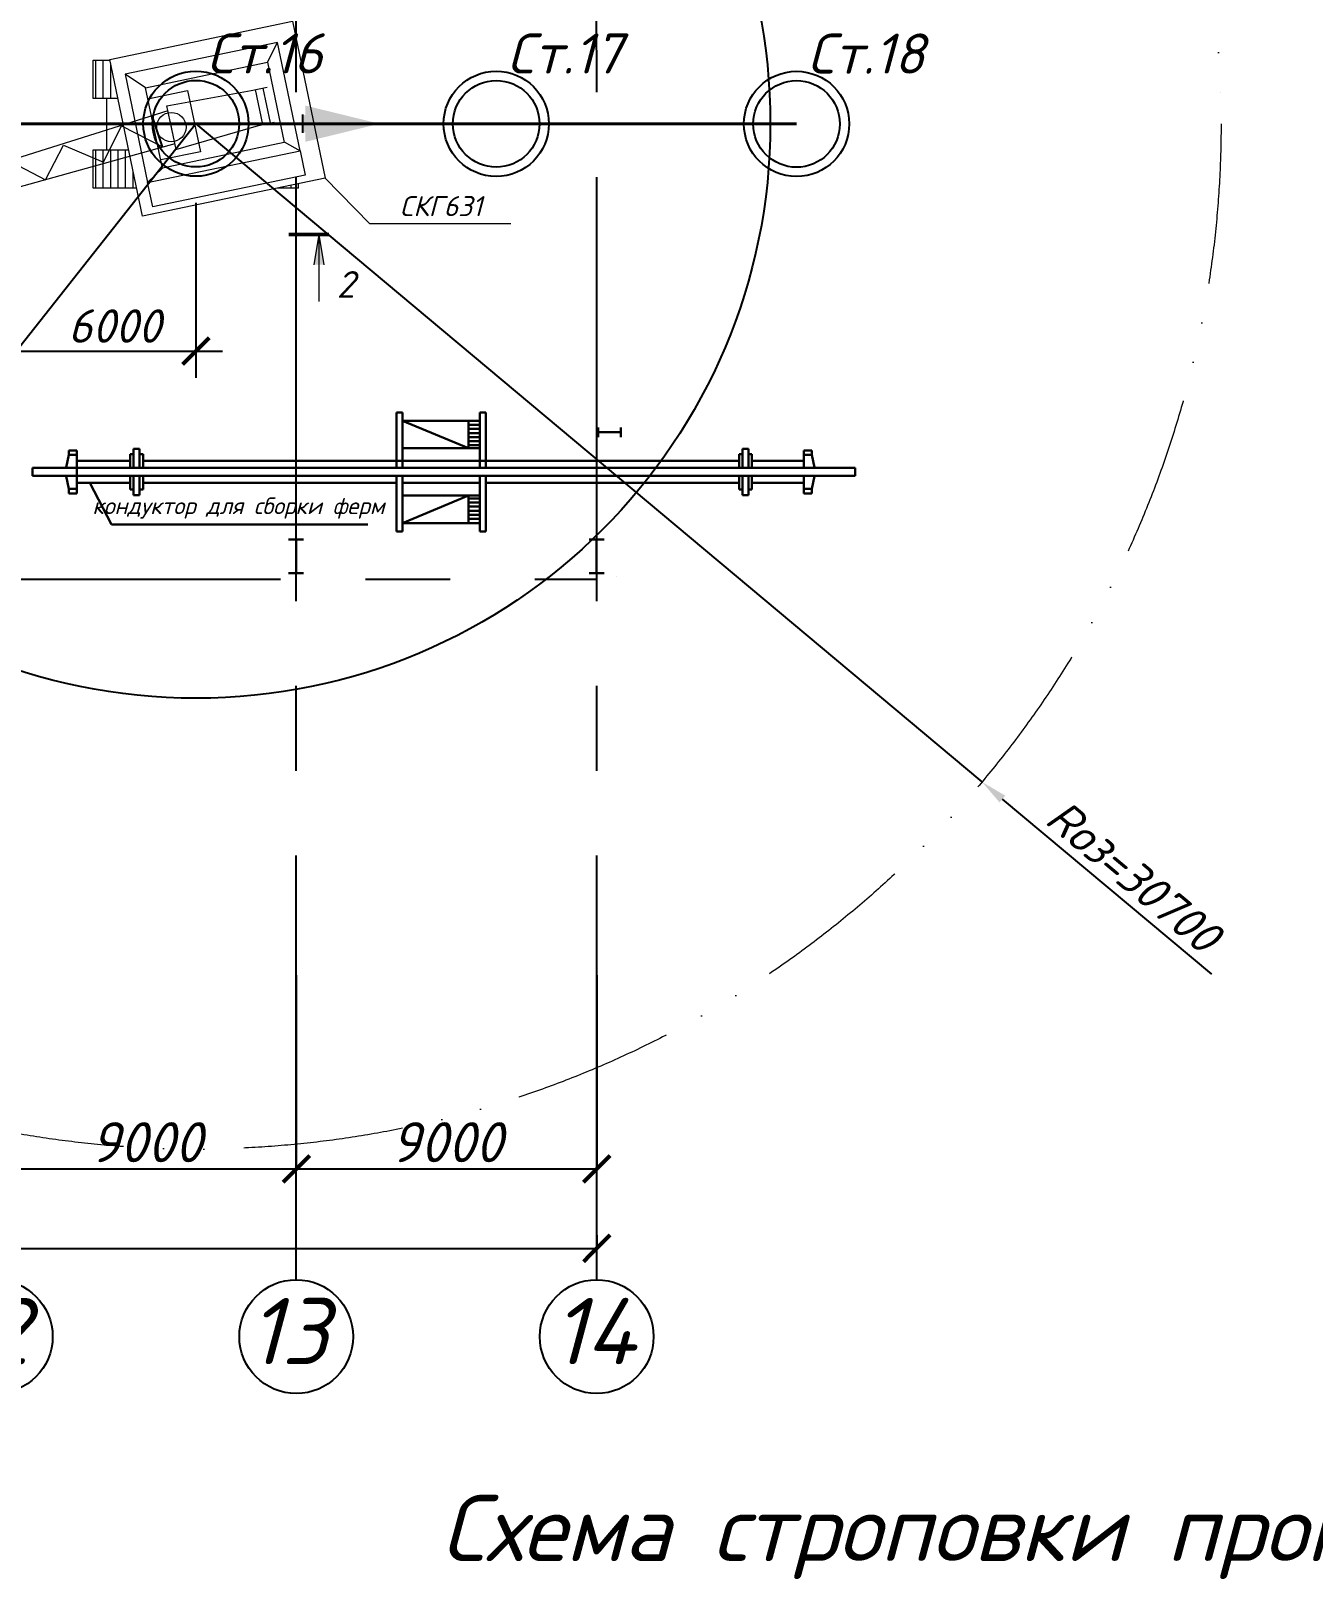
# Model space of a CAD drawing. Header units: millimetres. Extents: x -345369 to 252202, y 74562 to 424723.
# Drawn here: x -28278 to -18678, y 308772 to 320361 of the extents above; entities that cross this region are included whole.
import ezdxf

# ---------------------------------------------------------------- set-up
doc = ezdxf.new("R2010")
doc.units = ezdxf.units.MM
for name, pattern in [('ACAD_ISO12W100', [21, 12, -3, 0, -3, 0, -3]), ('CENTER', [50.8, 31.75, -6.35, 6.35, -6.35]), ('DASHDOT', [1, 0.5, -0.25, 0, -0.25])]:
    doc.linetypes.add(name, pattern=pattern)
doc.layers.add('GB', color=7, linetype='Continuous')
doc.layers.add('стены тонкая', color=7, linetype='Continuous')
for name, color, linetype, lineweight in [('S Asys', 1, 'DASHDOT', 13), ('Жирный', 7, 'Continuous', 60), ('колонны', 7, 'Continuous', 60), ('Контур', 7, 'Continuous', 25), ('Перекрытие', 7, 'Continuous', 20), ('Размер', 7, 'Continuous', 15), ('ТОнкая', 7, 'Continuous', 35)]:
    doc.layers.add(name, color=color, linetype=linetype, lineweight=lineweight)
doc.styles.get("Standard").update_dxf_attribs({"font": 'isocpeur.TTF', "oblique": 15})
doc.styles.add('вано отметки', font='isocpeui.ttf', dxfattribs={"height": 350})
doc.styles.add('вано размеры', font='isocpeui.ttf', dxfattribs={"height": 250})
doc.dimstyles.new('ARCH2', dxfattribs={"dimtxt": 300, "dimasz": 200, "dimexe": 0, "dimexo": 0, "dimgap": 50, "dimtad": 1, "dimdec": 0, "dimlfac": 4, "dimzin": 13, "dimdsep": 46, "dimtxsty": 'Standard', "dimblk": 'ARCHTICK', "dimcen": 250, "dimdle": 1, "dimse1": 1, "dimclrt": 256, "dimadec": 0, "dimazin": 0, "dimtfac": 1, "dimtdec": 0, "dimtmove": 1, "dimatfit": 3, "dimldrblk": 'ARCHTICK', "dimfxl": 1, "dimtfill": 1, "dimtzin": 13, "dimarcsym": 0})
doc.dimstyles.new('ss400', dxfattribs={"dimtxt": 250, "dimasz": 200, "dimexe": 200, "dimexo": 200, "dimgap": 62.5, "dimtad": 1, "dimdec": 0, "dimlfac": 4, "dimrnd": 10, "dimdsep": 46, "dimtxsty": 'Standard', "dimblk": 'ARCHTICK', "dimcen": 250, "dimdle": 200, "dimadec": 0, "dimazin": 0, "dimtfac": 1, "dimtdec": 0, "dimtmove": 1, "dimatfit": 3, "dimfxl": 1, "dimarcsym": 0})

# ---------------------------------------------------------------- blocks, each defined once
blk = doc.blocks.new('Kolona')
at = {"linetype": 'Continuous', "lineweight": 30, "ltscale": 2}
for p, q in [((-150, 335), (150, 335)), ((0, 335), (0, -335)), ((-150, -335), (150, -335))]:
    blk.add_line(p, q, dxfattribs=at)
blk = doc.blocks.new('_ArchTick')
at = {"color": 0, "linetype": 'ByBlock', "const_width": 0.15}
blk.add_lwpolyline([(-0.5, -0.5), (0.5, 0.5)], dxfattribs=at)
blk = doc.blocks.new('*D507')
at = {"color": 0, "lineweight": -2, "transparency": 16777216}
for p, q in [((-26291, 313293), (-26291, 311842)), ((-28542, 311842), (-26290, 311842))]:
    blk.add_line(p, q, dxfattribs=at)
at = {"layer": 'Defpoints', "color": 0, "transparency": 16777216}
for p in [(-28541, 313293), (-26291, 313293), (-26291, 311842)]:
    blk.add_point(p, dxfattribs=at)
at = {"color": 0, "lineweight": -2, "transparency": 16777216, "xscale": 200, "yscale": 200, "zscale": 200, "rotation": 180}
blk.add_blockref('_ArchTick', (-28541, 311842), dxfattribs=at)
at = {"color": 0, "lineweight": -2, "transparency": 16777216, "xscale": 200, "yscale": 200, "zscale": 200}
blk.add_blockref('_ArchTick', (-26291, 311842), dxfattribs=at)
at = {"lineweight": 25, "transparency": 16777216, "insert": (-27416, 312042), "char_height": 300, "attachment_point": 5, "bg_fill": 3, "box_fill_scale": 1.1, "bg_fill_color": 256, "bg_fill_true_color": 13158600, "bg_fill_transparency": 0}
blk.add_mtext('9000', dxfattribs=at)
blk = doc.blocks.new('*D508')
at = {"color": 0, "lineweight": -2, "transparency": 16777216}
for p, q in [((-24041, 313293), (-24041, 311842)), ((-26292, 311842), (-24040, 311842))]:
    blk.add_line(p, q, dxfattribs=at)
at = {"layer": 'Defpoints', "color": 0, "transparency": 16777216}
for p in [(-26291, 313293), (-24041, 313293), (-24041, 311842)]:
    blk.add_point(p, dxfattribs=at)
at = {"color": 0, "lineweight": -2, "transparency": 16777216, "xscale": 200, "yscale": 200, "zscale": 200, "rotation": 180}
blk.add_blockref('_ArchTick', (-26291, 311842), dxfattribs=at)
at = {"color": 0, "lineweight": -2, "transparency": 16777216, "xscale": 200, "yscale": 200, "zscale": 200}
blk.add_blockref('_ArchTick', (-24041, 311842), dxfattribs=at)
at = {"lineweight": 25, "transparency": 16777216, "insert": (-25166, 312042), "char_height": 300, "attachment_point": 5, "bg_fill": 3, "box_fill_scale": 1.1, "bg_fill_color": 256, "bg_fill_true_color": 13158600, "bg_fill_transparency": 0}
blk.add_mtext('9000', dxfattribs=at)
blk = doc.blocks.new('*D509')
at = {"color": 0, "lineweight": -2, "transparency": 16777216}
for p, q in [((-24041, 311346), (-24041, 311247)), ((-53299, 311247), (-24040, 311247))]:
    blk.add_line(p, q, dxfattribs=at)
at = {"layer": 'Defpoints', "color": 0, "transparency": 16777216}
for p in [(-53298, 311841), (-24041, 311346), (-24041, 311247)]:
    blk.add_point(p, dxfattribs=at)
at = {"color": 0, "lineweight": -2, "transparency": 16777216, "xscale": 200, "yscale": 200, "zscale": 200, "rotation": 180}
blk.add_blockref('_ArchTick', (-53298, 311247), dxfattribs=at)
at = {"color": 0, "lineweight": -2, "transparency": 16777216, "xscale": 200, "yscale": 200, "zscale": 200}
blk.add_blockref('_ArchTick', (-24041, 311247), dxfattribs=at)
at = {"lineweight": 25, "transparency": 16777216, "insert": (-38669, 311447), "char_height": 300, "attachment_point": 5, "bg_fill": 3, "box_fill_scale": 1.1, "bg_fill_color": 256, "bg_fill_true_color": 13158600, "bg_fill_transparency": 0}
blk.add_mtext('11700', dxfattribs=at)
blk = doc.blocks.new('kolona3')
at = {"lineweight": 30, "ltscale": 2}
for p, q in [((-531, 371), (-531, 181)), ((-81, 371), (-81, 181)), ((-531, 276), (-81, 276))]:
    blk.add_line(p, q, dxfattribs=at)
blk = doc.blocks.new('*D524')
at = {"color": 0, "lineweight": -2, "transparency": 16777216}
for p, q in [((-27043, 319666), (-29709, 316291)), ((-30967, 314697), (-29833, 316134))]:
    blk.add_line(p, q, dxfattribs=at)
at = {"color": 0, "transparency": 16777216}
blk.add_solid([(-29859, 316155), (-29806, 316113), (-29709, 316291)], dxfattribs=at)
at = {"layer": 'Defpoints', "color": 0, "transparency": 16777216}
for p in [(-27043, 319666, -17), (-29709, 316291, -17)]:
    blk.add_point(p, dxfattribs=at)
at = {"color": 0, "lineweight": 25, "transparency": 16777216, "insert": (-30638, 315476), "char_height": 250, "attachment_point": 5, "rotation": 51.7004}
blk.add_mtext('Rр=17200', dxfattribs=at)
blk = doc.blocks.new('*D525')
at = {"color": 0, "lineweight": -2, "transparency": 16777216}
for p, q in [((-27043, 319666), (-21157, 314739)), ((-19436, 313299), (-21003, 314611))]:
    blk.add_line(p, q, dxfattribs=at)
at = {"color": 0, "transparency": 16777216}
blk.add_solid([(-20982, 314636), (-21025, 314585), (-21157, 314739)], dxfattribs=at)
at = {"layer": 'Defpoints', "color": 0, "transparency": 16777216}
for p in [(-27043, 319666, -17), (-21157, 314739, -17)]:
    blk.add_point(p, dxfattribs=at)
at = {"color": 0, "lineweight": 25, "transparency": 16777216, "insert": (-20023, 314035), "char_height": 250, "attachment_point": 5, "rotation": 320.0686}
blk.add_mtext('Rоз=30700', dxfattribs=at)
blk = doc.blocks.new('*D526')
at = {"color": 0, "lineweight": -2, "transparency": 16777216}
for p, q in [((-27043, 319073), (-27043, 317764)), ((-28542, 316135), (-28542, 318164)), ((-28742, 317964), (-26843, 317964))]:
    blk.add_line(p, q, dxfattribs=at)
at = {"layer": 'Defpoints', "color": 0, "transparency": 16777216}
for p in [(-27043, 319273), (-27043, 317964), (-28542, 315935)]:
    blk.add_point(p, dxfattribs=at)
at = {"color": 0, "lineweight": -2, "transparency": 16777216, "xscale": 200, "yscale": 200, "zscale": 200, "rotation": 180}
blk.add_blockref('_ArchTick', (-28542, 317964), dxfattribs=at)
at = {"color": 0, "lineweight": -2, "transparency": 16777216, "xscale": 200, "yscale": 200, "zscale": 200}
blk.add_blockref('_ArchTick', (-27043, 317964), dxfattribs=at)
at = {"color": 0, "lineweight": 25, "transparency": 16777216, "insert": (-27653, 318152), "char_height": 250, "attachment_point": 5}
blk.add_mtext('6000', dxfattribs=at)

msp = doc.modelspace()

# ---------------------------------------------------------------- hatches: boundary and pattern name
at = {"lineweight": 25}
for points in [[(-25667.810223, 319666.496936), (-26224.085633, 319802.524315), (-26224.085633, 319530.469556)], [(-25966.308322, 319666.248901), (-26244.445808, 319734.263489), (-26244.446247, 319598.236109)]]:
    msp.add_hatch(color=7, dxfattribs=at).paths.add_polyline_path(points)
at = {"layer": 'Жирный', "linetype": 'ByBlock', "lineweight": 5, "ltscale": 1500}
h = msp.add_hatch(color=0, dxfattribs=at)
h.paths.add_polyline_path([(-26084.728748, 318611.125444), (-26121.716544, 318611.125444), (-26121.716544, 318836.125444)])
h.paths.add_polyline_path([(-26121.716544, 318611.125444), (-26158.704341, 318611.125444), (-26121.716544, 318836.125444)])

# ---------------------------------------------------------------- linework, layer by layer
at = {"linetype": 'Continuous', "lineweight": 13}
for p, q in [((-26432.273882, 320274.941041), (-27573.247328, 320037.044638)), ((-26505.984888, 320126.450325), (-26432.273882, 320274.941041)), ((-26263.174567, 319463.924877), (-26432.273882, 320274.941041)), ((-27792.29982, 319857.435181), (-27792.29982, 320136.690506)), ((-27736.40812, 319857.435181), (-27736.40812, 320136.690506)), ((-27680.51642, 319857.435181), (-27680.51642, 320111.567608)), ((-27418.97902, 319936.088296), (-27573.247328, 320037.044638)), ((-27573.247328, 320037.044638), (-27404.148013, 319226.028474)), ((-27401.737216, 319853.394989), (-27104.551315, 319915.359145)), ((-27259.829584, 319799.707561), (-26629.499609, 319915.029235)), ((-27104.551315, 319915.359145), (-27008.984796, 319457.013162)), ((-26629.499609, 319915.029235), (-26509.961336, 319939.953325)), ((-26598.386823, 319921.516344), (-26544.004044, 319660.691438)), ((-26541.074121, 319933.466215), (-26486.691342, 319672.64131)), ((-27252.31817, 319763.682115), (-31189.503032, 318524.018024)), ((-27708.462208, 319475.786279), (-27708.462208, 319857.435218)), ((-27216.268705, 319590.785501), (-27259.829584, 319799.707561)), ((-27236.770371, 319689.113413), (-27192.022187, 319474.496928)), ((-27192.022187, 319474.496928), (-26575.116829, 319654.204329)), ((-26575.116829, 319654.204329), (-26455.578556, 319679.128419)), ((-26381.761994, 319530.665686), (-26263.174567, 319463.924877)), ((-27200.606853, 319515.669792), (-31158.335508, 318416.372019)), ((-27792.29982, 319187.222424), (-27792.29982, 319466.477749)), ((-27736.40812, 319187.222424), (-27736.40812, 319466.477749)), ((-27680.51642, 319187.222424), (-27680.51642, 319466.477749)), ((-27624.624658, 319187.222424), (-27624.624658, 319466.477749)), ((-27568.732896, 319187.222424), (-27568.732896, 319466.477749)), ((-27512.841134, 319187.222424), (-27512.841134, 319307.381219)), ((-27293.579536, 319334.66062), (-27404.148013, 319226.028474)), ((-26386.017413, 319183.964424), (-26386.017413, 319194.057732)), ((-26330.125651, 319183.964424), (-26330.125651, 319205.711333)), ((-26274.233889, 319183.964424), (-26274.233889, 319217.364934))]:
    msp.add_line(p, q, dxfattribs=at)
at = {"lineweight": 40}
msp.add_line((-40541.442409, 319666.627237), (-22545.251883, 319664.902857), dxfattribs=at)
at = {"linetype": 'Continuous', "lineweight": 9}
for p, q in [((-27733.599885, 319379.731285), (-27598.650046, 319649.641168)), ((-27598.650046, 319649.641168), (-27293.847748, 319494.300418)), ((-28168.937629, 319246.706465), (-28033.478918, 319506.459729)), ((-28033.478918, 319506.459729), (-27733.599885, 319379.731285)), ((-27008.984796, 319457.013162), (-27306.170697, 319395.049006)), ((-28421.356514, 319378.738514), (-28168.937629, 319246.706465))]:
    msp.add_line(p, q, dxfattribs=at)
at = {"lineweight": 25}
for p, q in [((-26292.386698, 316362.42539), (-26292.386698, 316474.107532)), ((-24042.386698, 316362.42539), (-24042.386698, 316474.107532))]:
    msp.add_line(p, q, dxfattribs=at)
at = {"linetype": 'Continuous', "lineweight": 13}
for points in [[(-27175.952935, 320254.874947), (-26318.952656, 320433.562088), (-26074.073554, 319259.098967), (-27443.251185, 318973.621304), (-27688.130287, 320148.084425), (-27175.952935, 320254.874947)], [(-27626.84974, 319854.177181), (-27811.431791, 319854.177181), (-27811.431791, 320141.434246), (-27686.743704, 320141.434246)], [(-27112.702189, 319999.947939), (-26505.984888, 320126.450325), (-26380.585404, 319525.022649), (-27293.579536, 319334.66062), (-27418.97902, 319936.088296), (-27112.702189, 319999.947939)], [(-27487.10836, 319183.964424), (-27811.431791, 319183.964424), (-27811.431791, 319471.221489), (-27547.002324, 319471.221489)], [(-26274.233889, 319183.964424), (-26434.425868, 319183.964424)]]:
    msp.add_lwpolyline(points, dxfattribs=at)
msp.add_lwpolyline([(-26225.174724, 319281.674069), (-27366.14817, 319043.777666), (-27404.148013, 319226.028474), (-26263.174567, 319463.924877)], close=True, dxfattribs=at)
at = {"lineweight": 25}
msp.add_circle((-27042.83284, 319666.298248, -16.739657), 4301.125177, dxfattribs=at)
at = {"color": 7}
for centre, radius in [((-27042.83284, 319666.610748), 393.842894), ((-27042.83284, 319666.610748), 324.153596), ((-24794.042361, 319665.756803), 393.842894), ((-24794.042361, 319665.756803), 324.153596), ((-22545.251883, 319664.902857), 393.842894), ((-22545.251883, 319664.902857), 324.153596)]:
    msp.add_circle(centre, radius, dxfattribs=at)
at = {"linetype": 'Continuous', "lineweight": 9}
msp.add_circle((-27226.519538, 319640.866952), 109.840062, dxfattribs=at)
at = {"color": 0, "linetype": 'ByBlock', "lineweight": 25}
for centre in [(-28541.442409, 310586.362976), (-26291.442409, 310586.362976), (-24041.442409, 310586.362976)]:
    msp.add_circle(centre, 426, dxfattribs=at)
at = {"layer": 'GB', "color": 7, "lineweight": -3, "ltscale": 100}
msp.add_line((-26244.445808, 319734.263489, 15.208064), (-26244.446247, 319598.236109, 15.208064), dxfattribs=at)
at = {"layer": 'S Asys', "color": 0, "linetype": 'CENTER', "lineweight": 25, "ltscale": 100, "extrusion": (1, 3.44505e-16, 1.83691e-16)}
msp.add_line((-24041.442409, 311012.362976), (-24042.386698, 329049.215091), dxfattribs=at)
at = {"layer": 'S Asys', "color": 0, "linetype": 'CENTER', "lineweight": 25, "ltscale": 100}
msp.add_line((-54984.049983, 316254.978939), (-24042.386698, 316257.696267), dxfattribs=at)
at = {"layer": 'Жирный', "color": 0, "linetype": 'ByBlock', "lineweight": 50, "ltscale": 1500}
msp.add_line((-26046.716544, 318836.125444), (-26346.716544, 318836.125444), dxfattribs=at)
msp.add_line((-26046.716544, 318836.125444), (-26346.716544, 318836.125444), dxfattribs=at)
at = {"layer": 'Жирный', "color": 0, "linetype": 'ByBlock', "lineweight": 5, "ltscale": 1500}
for q in [(-26158.704341, 318611.125444), (-26121.716544, 318336.125444), (-26084.728748, 318611.125444)]:
    msp.add_line((-26121.716544, 318836.125444), q, dxfattribs=at)
at = {"layer": 'колонны', "color": 7, "linetype": 'Continuous', "lineweight": 30, "ltscale": 2.5}
for p, q in [((-25541.916942, 317505.512838), (-25541.916942, 317089.715329)), ((-25541.916942, 317505.512838), (-25496.923861, 317505.512838)), ((-25496.923861, 317505.512838), (-25496.923861, 317089.715329)), ((-24916.6529, 317442.659008), (-25496.923861, 317442.659008)), ((-25496.923861, 317442.659008), (-25001.359742, 317237.134804)), ((-25001.359742, 317442.659008), (-25001.359742, 317237.134804)), ((-24916.6529, 317505.512838), (-24916.6529, 317089.715329)), ((-24871.65982, 317505.512838), (-24916.6529, 317505.512838)), ((-24871.65982, 317505.512838), (-24871.65982, 317089.715329)), ((-24916.6529, 317412.018625), (-25001.359742, 317412.018625)), ((-24916.6529, 317381.378243), (-25001.359742, 317381.378243)), ((-24916.6529, 317350.73786), (-25001.359742, 317350.73786)), ((-24916.6529, 317320.097477), (-25001.359742, 317320.097477)), ((-27934.610891, 317220.920051), (-27995.042621, 317220.920051)), ((-27995.042621, 317220.920051), (-27995.042621, 317187.468388)), ((-27934.610891, 317142.921141), (-27934.610891, 317220.920051)), ((-27508.91393, 317233.019065), (-27508.91393, 317089.715329)), ((-27463.92085, 317233.019065), (-27508.91393, 317233.019065)), ((-27463.92085, 317233.019065), (-27463.92085, 317089.715329)), ((-24916.6529, 317237.134804), (-25496.923861, 317237.134804)), ((-24916.6529, 317289.457095), (-25001.359742, 317289.457095)), ((-24916.6529, 317258.816712), (-25001.359742, 317258.816712)), ((-22949.655911, 317233.019065), (-22949.655911, 317089.715329)), ((-22904.662831, 317233.019065), (-22949.655911, 317233.019065)), ((-22904.662831, 317233.019065), (-22904.662831, 317089.715329)), ((-22490.02817, 317142.921141), (-22490.02817, 317220.920051)), ((-22490.02817, 317220.920051), (-22429.596441, 317220.920051)), ((-22429.596441, 317220.920051), (-22429.596441, 317187.468388)), ((-28265.499228, 317030.047319), (-28265.499228, 317089.715329)), ((-28265.499228, 317089.715329), (-22106.906285, 317089.715329)), ((-27995.042621, 317187.468388), (-28015.00093, 317092.943913)), ((-27995.042621, 317187.468388), (-27934.610891, 317187.468388)), ((-27934.610891, 316976.841507), (-27934.610891, 317142.921141)), ((-27934.610891, 317142.921141), (-27534.087968, 317142.921141)), ((-27934.610891, 317089.715329), (-27934.610891, 317142.921141)), ((-27508.91393, 317191.671054), (-27534.087968, 317191.671054)), ((-27534.087968, 317191.671054), (-27534.087968, 317089.715329)), ((-27463.92085, 317191.671054), (-27438.746812, 317191.671054)), ((-27438.746812, 317191.671054), (-27438.746812, 317089.715329)), ((-27438.746812, 317142.921141), (-25186.202756, 317142.921141)), ((-25496.923861, 317142.921141), (-25186.202756, 317142.921141)), ((-22974.829949, 317142.921141), (-25186.202756, 317142.921141)), ((-24916.6529, 317142.921141), (-25186.202756, 317142.921141)), ((-22949.655911, 317191.671054), (-22974.829949, 317191.671054)), ((-22974.829949, 317191.671054), (-22974.829949, 317089.715329)), ((-22904.662831, 317191.671054), (-22879.488794, 317191.671054)), ((-22879.488794, 317191.671054), (-22879.488794, 317089.715329)), ((-22490.02817, 317142.921141), (-22879.488794, 317142.921141)), ((-22429.596441, 317187.468388), (-22490.02817, 317187.468388)), ((-22490.02817, 317089.715329), (-22490.02817, 317142.921141)), ((-22429.596441, 317187.468388), (-22409.638131, 317092.943913)), ((-22106.906285, 317089.715329), (-22106.906285, 317030.047319)), ((-22106.906285, 317030.047319), (-28265.499228, 317030.047319)), ((-28015.00093, 317026.818735), (-28015.00093, 317030.047319)), ((-27995.042621, 316932.294259), (-28015.00093, 317026.818735)), ((-27934.610891, 316976.841507), (-27934.610891, 317030.047319)), ((-27934.610891, 316976.841507), (-27534.087968, 316976.841507)), ((-27934.610891, 316976.841507), (-27934.610891, 316898.842597)), ((-27534.087968, 316928.091594), (-27534.087968, 317030.047319)), ((-27508.91393, 316886.743582), (-27508.91393, 317030.047319)), ((-27463.92085, 316886.743582), (-27463.92085, 317030.047319)), ((-27438.746812, 316928.091594), (-27438.746812, 317030.047319)), ((-27438.746812, 316976.841507), (-25541.916942, 316976.841507)), ((-25541.916942, 316614.24981), (-25541.916942, 317030.047319)), ((-25496.923861, 316614.24981), (-25496.923861, 317030.047319)), ((-25496.923861, 316976.841507), (-25186.202756, 316976.841507)), ((-24916.6529, 316976.841507), (-25186.202756, 316976.841507)), ((-24916.6529, 316614.24981), (-24916.6529, 317030.047319)), ((-24871.65982, 316614.24981), (-24871.65982, 317030.047319)), ((-22974.829949, 316976.841507), (-24871.65982, 316976.841507)), ((-22974.829949, 316928.091594), (-22974.829949, 317030.047319)), ((-22949.655911, 316886.743582), (-22949.655911, 317030.047319)), ((-22904.662831, 316886.743582), (-22904.662831, 317030.047319)), ((-22879.488794, 316928.091594), (-22879.488794, 317030.047319)), ((-22490.02817, 316976.841507), (-22879.488794, 316976.841507)), ((-22490.02817, 316976.841507), (-22490.02817, 317030.047319)), ((-22490.02817, 316976.841507), (-22490.02817, 316898.842597)), ((-22429.596441, 316932.294259), (-22409.638131, 317026.818735)), ((-22409.638131, 317026.818735), (-22409.638131, 317030.047319)), ((-27995.042621, 316898.842597), (-27995.042621, 316932.294259)), ((-27995.042621, 316932.294259), (-27934.610891, 316932.294259)), ((-27934.610891, 316898.842597), (-27995.042621, 316898.842597)), ((-27508.91393, 316928.091594), (-27534.087968, 316928.091594)), ((-27463.92085, 316886.743582), (-27508.91393, 316886.743582)), ((-27463.92085, 316928.091594), (-27438.746812, 316928.091594)), ((-24916.6529, 316882.627844), (-25496.923861, 316882.627844)), ((-25496.923861, 316677.10364), (-25001.359742, 316882.627844)), ((-25001.359742, 316677.10364), (-25001.359742, 316882.627844)), ((-24916.6529, 316860.945936), (-25001.359742, 316860.945936)), ((-22949.655911, 316928.091594), (-22974.829949, 316928.091594)), ((-22904.662831, 316886.743582), (-22949.655911, 316886.743582)), ((-22904.662831, 316928.091594), (-22879.488794, 316928.091594)), ((-22429.596441, 316932.294259), (-22490.02817, 316932.294259)), ((-22490.02817, 316898.842597), (-22429.596441, 316898.842597)), ((-22429.596441, 316898.842597), (-22429.596441, 316932.294259)), ((-24916.6529, 316830.305553), (-25001.359742, 316830.305553)), ((-24916.6529, 316799.665171), (-25001.359742, 316799.665171)), ((-24916.6529, 316769.024788), (-25001.359742, 316769.024788)), ((-24916.6529, 316738.384405), (-25001.359742, 316738.384405)), ((-24916.6529, 316677.10364), (-25496.923861, 316677.10364)), ((-24916.6529, 316707.744023), (-25001.359742, 316707.744023)), ((-25541.916942, 316614.24981), (-25496.923861, 316614.24981)), ((-24871.65982, 316614.24981), (-24916.6529, 316614.24981))]:
    msp.add_line(p, q, dxfattribs=at)
at = {"layer": 'Перекрытие', "lineweight": 0}
msp.add_line((-23893.336651, 316273.674522), (-23892.386698, 316274.624475), dxfattribs=at)
msp.add_line((-23893.336651, 316273.674522), (-23892.386698, 316274.624475), dxfattribs=at)
at = {"layer": 'стены тонкая', "color": 7, "lineweight": 15, "ltscale": 100}
for p, q in [((-25741.450648, 318916.865205), (-26074.073554, 319259.098967)), ((-24683.848462, 318916.865205), (-25741.450648, 318916.865205))]:
    msp.add_line(p, q, dxfattribs=at)
at = {"layer": 'стены тонкая'}
for points in [[(-27293.847748, 319494.300418), (-27369.810993, 319724.993811)], [(-27080.33284, 319666.610748), (-27005.33284, 319666.610748)]]:
    msp.add_lwpolyline(points, dxfattribs=at)
at = {"layer": 'ТОнкая', "color": 7, "lineweight": 30}
for q in [(-27836.648317, 316976.841507), (-25755.255609, 316666.433488)]:
    msp.add_line((-27675.47929, 316666.433488), q, dxfattribs=at)

# ---------------------------------------------------------------- block references
at = {"lineweight": 25, "xscale": 0.375, "yscale": 0.375, "zscale": 0.375}
msp.add_blockref('kolona3', (-23830.647813, 317253.070193), dxfattribs=at)
at = {"lineweight": 25, "xscale": -0.375, "yscale": 0.375, "zscale": 0.375, "rotation": 180}
for p in [(-26292.386698, 316428.049522), (-24042.386698, 316428.049522)]:
    msp.add_blockref('Kolona', p, dxfattribs=at)

# ---------------------------------------------------------------- texts
at = {"color": 0, "linetype": 'ByBlock', "lineweight": -3, "ltscale": 500, "style": 'вано отметки'}
msp.add_text('2', height=200, dxfattribs=at).set_placement((-25989.471783, 318363.150952))
at = {"color": 0, "linetype": 'ByBlock', "lineweight": 25, "oblique": 15}
for s, p in [('12', (-28882.198233, 310378.836457)), ('13', (-26651.679229, 310378.836457)), ('14', (-24376.267603, 310378.836457))]:
    msp.add_text(s, height=497, dxfattribs=at).set_placement(p)
at = {"color": 7, "lineweight": 25, "char_height": 300, "width": 4550.24356133, "attachment_point": 1, "style": 'вано размеры'}
for s, insert in [('Ст.16', (-26961.53983, 320343.107239)), ('Ст.17', (-24712.749351, 320342.253294)), ('Ст.18', (-22463.958873, 320341.399348))]:
    msp.add_mtext(s, dxfattribs=dict(at, insert=insert))
at = {"layer": 'Контур', "color": 7, "insert": (-25207.572638, 309400.968787), "char_height": 495, "width": 8672.7375, "attachment_point": 1}
msp.add_mtext('Схема строповки прогона', dxfattribs=at)
at = {"layer": 'стены тонкая', "color": 7, "insert": (-25207.220312, 318974.228807), "char_height": 150, "width": 38881.06504038, "attachment_point": 8}
msp.add_mtext('СКГ631', dxfattribs=at)
at = {"layer": 'ТОнкая', "color": 7, "lineweight": 30, "insert": (-26724.024966, 316868.617002), "char_height": 125, "width": 2231.96849435, "attachment_point": 2}
msp.add_mtext('кондуктор для сборки ферм', dxfattribs=at)

# ---------------------------------------------------------------- dimensions: what is measured, and where the dimension line sits
at = {"lineweight": 25}
dim = msp.add_radius_dim(center=(-27042.83284, 319666.298248, -16.739657), mpoint=(-29708.555655, 316290.857586, -16.739657), text='Rр=17200', dimstyle='ss400', override={"dimsah": 1}, dxfattribs=at)
dim.commit()
dim.dimension.update_dxf_attribs({"geometry": '*D524', "text_midpoint": (-30638.424251, 315476.458168)})
dim = msp.add_linear_dim(base=(-27042.83284, 317964.22591), p1=(-28542.13278, 315934.545265), p2=(-27042.83284, 319272.767854), text='6000', dimstyle='ss400', dxfattribs=at)
dim.commit()
dim.dimension.update_dxf_attribs({"geometry": '*D526', "text_midpoint": (-27653.440341, 317964.22591), "dimtype": 160})
dim = msp.add_linear_dim(base=(-26291.442409, 311842.403567), p1=(-28541.442409, 313293.392017), p2=(-26291.442409, 313293.392017), dimstyle='ARCH2', dxfattribs=at)
dim.commit()
dim.dimension.update_dxf_attribs({"geometry": '*D507', "text_midpoint": (-27416.442409, 312042.403567)})

# ---------------------------------------------------------------- next in the draw order: dimensions: what is measured, and where the dimension line sits
dim = msp.add_linear_dim(base=(-24041.442409, 311842.403567), p1=(-26291.442409, 313293.392017), p2=(-24041.442409, 313293.392017), dimstyle='ARCH2', dxfattribs=at)
dim.commit()
dim.dimension.update_dxf_attribs({"geometry": '*D508', "text_midpoint": (-25166.442409, 312042.403567)})

# ---------------------------------------------------------------- next in the draw order: linework, layer by layer
at = {"layer": 'Размер', "linetype": 'ACAD_ISO12W100', "ltscale": 100}
msp.add_circle((-27042.83284, 319666.298248, -16.739657), 7676.125177, dxfattribs=at)

# ---------------------------------------------------------------- next in the draw order: dimensions: what is measured, and where the dimension line sits
at = {"lineweight": 25}
dim = msp.add_radius_dim(center=(-27042.83284, 319666.298248, -16.739657), mpoint=(-21156.675814, 314739.224756, -16.739657), text='Rоз=30700', dimstyle='ss400', override={"dimsah": 1}, dxfattribs=at)
dim.commit()
dim.dimension.update_dxf_attribs({"geometry": '*D525', "text_midpoint": (-20022.840854, 314034.653898)})
dim = msp.add_linear_dim(base=(-24041.442409, 311247.110344), p1=(-53297.51884, 311841.327135), p2=(-24041.442409, 311346.13868), text='11700', dimstyle='ARCH2', dxfattribs=at)
dim.commit()
dim.dimension.update_dxf_attribs({"geometry": '*D509', "text_midpoint": (-38669.480625, 311447.110344)})

# ---------------------------------------------------------------- next in the draw order: linework, layer by layer
at = {"layer": 'S Asys', "color": 0, "linetype": 'CENTER', "lineweight": 25, "ltscale": 100, "extrusion": (1, 3.44505e-16, 1.83691e-16)}
msp.add_line((-26292.037479, 311012.36256), (-26292.386698, 329049.215091), dxfattribs=at)

doc.saveas('drawing.dxf')
